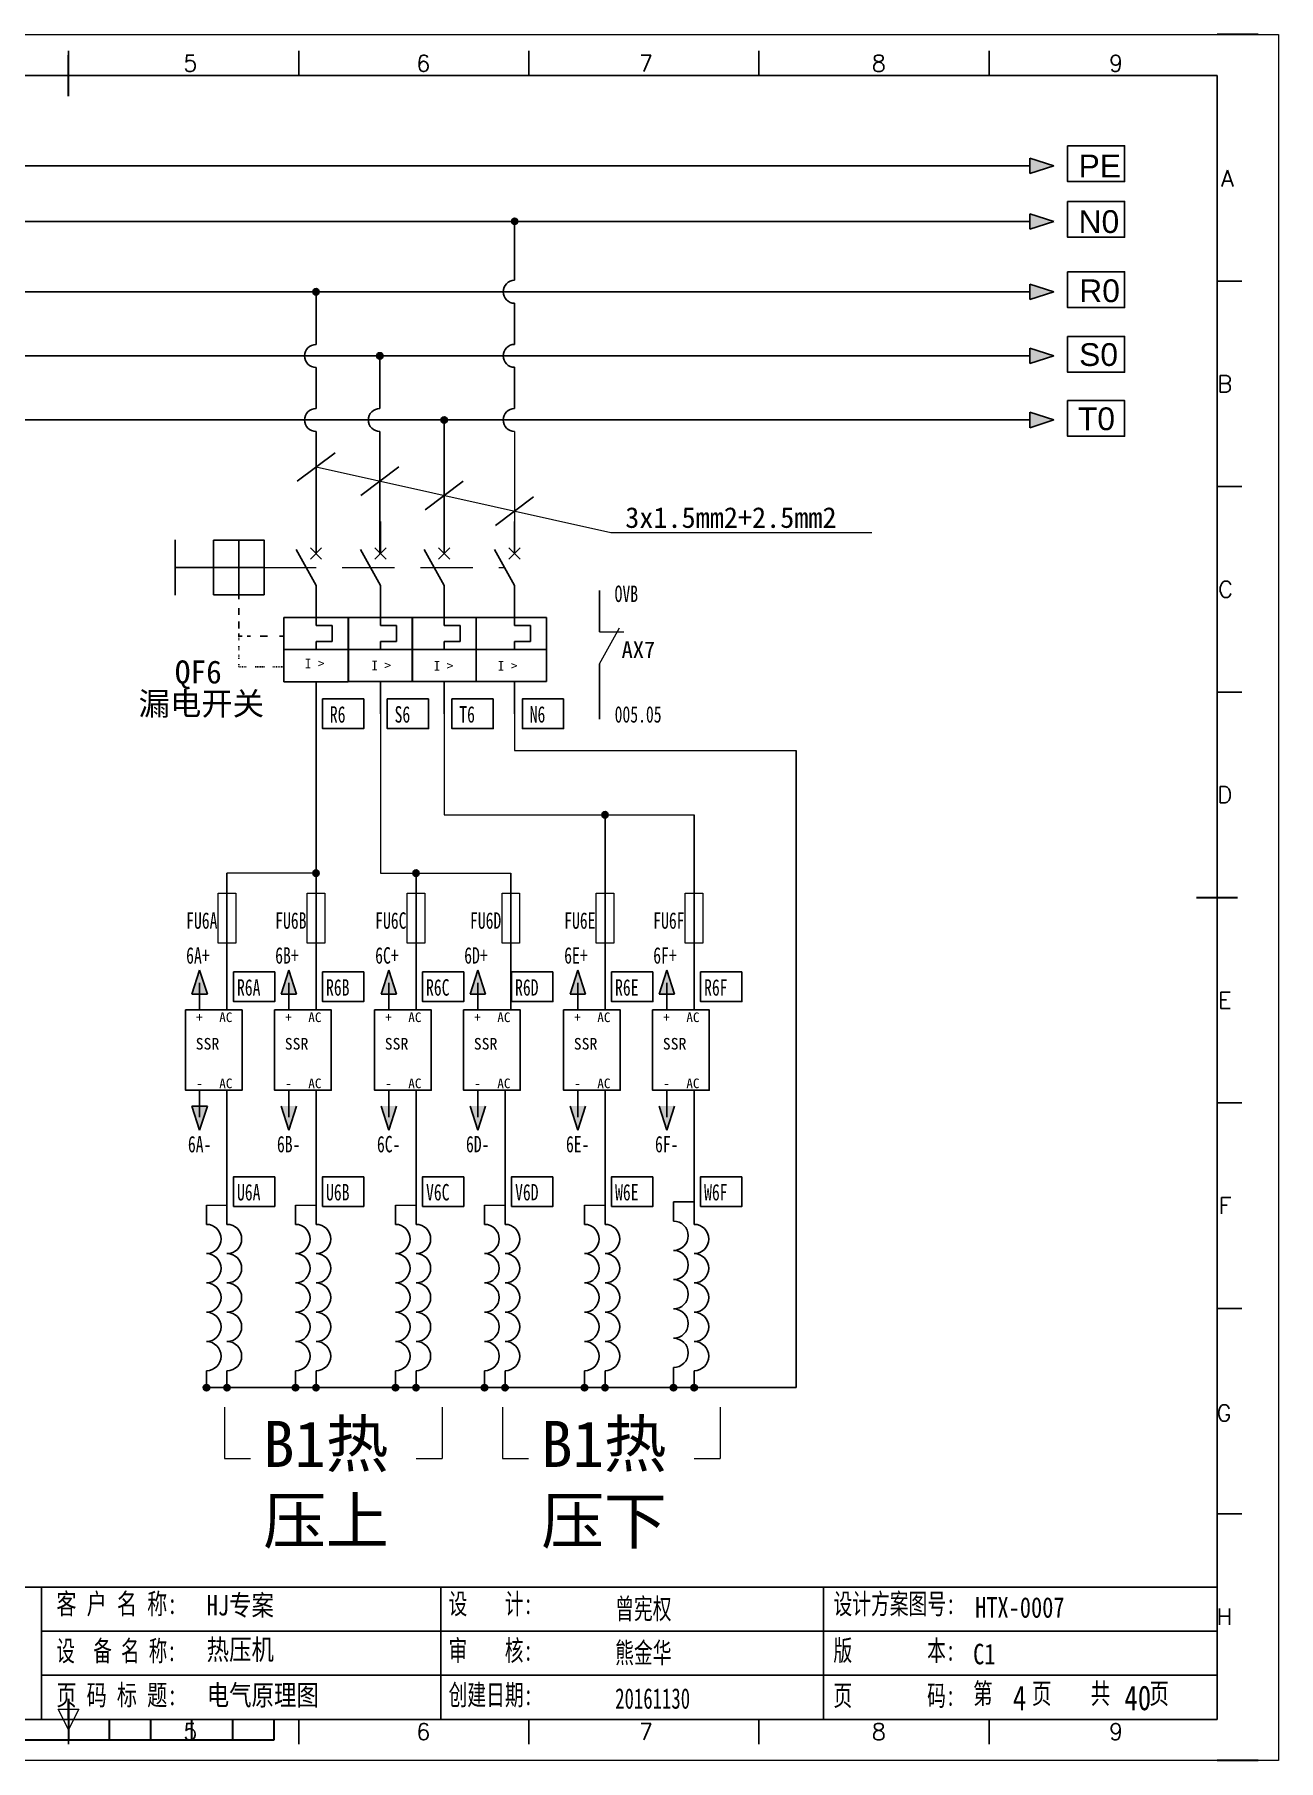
# Model space of a CAD drawing. Extents: x 35123 to 43919, y -4314 to -326.
# Drawn here: x 36754.4 to 36905.7, y -2913.9 to -2703.9 of the extents above; entities that cross this region are included whole.
import ezdxf
from ezdxf.enums import TextEntityAlignment as Align

# ---------------------------------------------------------------- set-up
doc = ezdxf.new("R2010")
doc.units = 0
doc.header["$MEASUREMENT"] = 0
for name, pattern in [('ACANSTGL', [0.11811, 0.07874, -0.03937]), ('ACISOWELD', [3, 2, -1]), ('DASHED2', [9.525, 6.35, -3.175])]:
    doc.linetypes.add(name, pattern=pattern)
for name, color, linetype in [('AE_BOR', 1, 'Continuous'), ('MISC', 2, 'Continuous'), ('SYMS', 7, 'Continuous'), ('细实线层', 7, 'Continuous')]:
    doc.layers.add(name, color=color, linetype=linetype)
doc.styles.add('Standard0.67', font='', dxfattribs={"width": 0.67})
doc.styles.add('Standard_0.8', font='SimSun.ttf', dxfattribs={"width": 0.8})
doc.styles.add('WD', font='romans.shx', dxfattribs={"bigfont": 'gbcbig.shx'})
doc.styles.add('WD_IEC', font='ISOCP2.shx', dxfattribs={"width": 0.9, "height": 4, "bigfont": 'gbcbig.shx'})
doc.styles.add('宋', font='SimSun.ttf', dxfattribs={"width": 0.7})
doc.styles.add('样式 0', font='')
doc.styles.add('样式 8', font='arial.ttf')
doc.styles.get('Standard0.67').set_extended_font_data('FangSong_GB2312')
doc.styles.get('样式 0').set_extended_font_data('KaiTi_GB2312')

# ---------------------------------------------------------------- blocks, each defined once
blk = doc.blocks.new('gb_a2_a')
for p, q in [((584, 410), (25, 410)), ((584, 10), (584, 410)), ((25, 10), (584, 10))]:
    blk.add_line(p, q)
at = {"layer": 'AE_BOR', "color": 1, "lineweight": 15}
for p, q in [((4.93, 420), (598.93, 420)), ((598.93, 420), (598.93, 0)), ((304.5, 7.5), (302, 12.5)), ((302, 12.5), (307, 12.5)), ((307, 12.5), (304.5, 7.5)), ((598.93, 0), (4.93, 0))]:
    blk.add_line(p, q, dxfattribs=at)
at = {"layer": 'AE_BOR', "lineweight": 30}
for p, q in [((594, 420), (584, 420)), ((594, 0), (584, 0))]:
    blk.add_line(p, q, dxfattribs=at)
at = {"layer": 'AE_BOR'}
for p, q in [((304.5, 410), (304.5, 416)), ((360.5, 410), (360.5, 416)), ((416.5, 410), (416.5, 416)), ((472.5, 410), (472.5, 416)), ((528.5, 410), (528.5, 416)), ((584, 360), (590, 360)), ((584, 310), (590, 310)), ((584, 260), (590, 260)), ((584, 160), (590, 160)), ((584, 110), (590, 110)), ((584, 60), (590, 60)), ((304.5, 10), (304.5, 4)), ((360.5, 10), (360.5, 4)), ((416.5, 10), (416.5, 4)), ((472.5, 10), (472.5, 4)), ((528.5, 10), (528.5, 4))]:
    blk.add_line(p, q, dxfattribs=at)
at = {"layer": 'AE_BOR', "color": 2, "lineweight": 30}
for p, q in [((304.5, 405), (304.5, 415)), ((579, 210), (589, 210)), ((304.5, 10), (304.5, 15)), ((304.5, 15), (304.5, 5)), ((304.5, 10), (304.5, 5)), ((314.5, 5), (314.5, 10)), ((324.5, 5), (324.5, 10)), ((334.5, 5), (334.5, 10)), ((344.5, 5), (344.5, 10)), ((354.5, 5), (354.5, 10)), ((254.5, 5), (354.5, 5))]:
    blk.add_line(p, q, dxfattribs=at)
at = {"layer": 'AE_BOR', "style": 'WD'}
for s, p in [('5', (334.12, 411)), ('6', (390.81, 411)), ('7', (445.01, 411)), ('8', (501.67, 411)), ('9', (559.4, 411)), ('5', (334.12, 5)), ('6', (390.81, 5)), ('7', (445.01, 5)), ('8', (501.67, 5)), ('9', (559.4, 5))]:
    blk.add_text(s, height=4, dxfattribs=at).set_placement(p, align=Align.CENTER)
for s, p in [('A', (588.05, 385)), ('B', (587.67, 335)), ('C', (587.86, 285)), ('D', (587.67, 235)), ('E', (587.48, 185)), ('F', (587.48, 135)), ('F', (587.48, 135)), ('G', (587.48, 84.56)), ('H', (587.67, 35))]:
    blk.add_text(s, height=4, dxfattribs=at).set_placement(p, align=Align.MIDDLE_RIGHT)
blk = doc.blocks.new('VCB11THI')
for p, q in [((0, 7.5), (0, 2.5)), ((0, -2.5), (-3.12, 3.12)), ((-0.88, 3.38), (0.88, 1.62)), ((-0.88, 1.62), (0.88, 3.38)), ((0, -2.5), (0, -8.75)), ((0, -8.75), (2.5, -8.75)), ((2.5, -8.75), (2.5, -11.25)), ((-5, -12.5), (5, -12.5)), ((0, -11.25), (0, -12.5)), ((2.5, -11.25), (0, -11.25)), ((0, -17.5), (0, -22.5))]:
    blk.add_line(p, q)
blk.add_lwpolyline([(-5, -7.5), (-5, -17.5), (5, -17.5), (5, -7.5)], close=True)
at = {"style": 'WD_IEC'}
for tag, p in [('INST', (-8, 5.25)), ('LOC', (-8, 1.75)), ('TAG1', (-8, -1.75)), ('RATING1', (-8, -6.35)), ('DESC1', (-8, -14.35)), ('DESC2', (-8, -17.85)), ('DESC3', (-8, -21.35))]:
    blk.add_attdef(tag, text='', height=2.5, dxfattribs=at).set_placement(p, align=Align.RIGHT)
blk.add_attdef('TERM01', text='', height=2, rotation=90, dxfattribs=at).set_placement((-1, 7.5), align=Align.RIGHT)
at = {"style": 'WD_IEC', "flags": 1}
for tag, p, height in [('X2TERM01', (0, 7.5), 0.32), ('MFG', (2.75, 6.5), 1.5), ('CAT', (2.75, 4), 1.5), ('X4LINK', (-2, 0), 0.32), ('X1LINK', (-0.5, 0), 0.32), ('CONTACT', (-5, -7.5), 1), ('COMMON', (-3.75, -8.75), 1), ('ASSYCODE', (1, -19), 1), ('FAMILY', (1, -20.5), 1), ('CATDESC', (1, -22), 1), ('X8TERM02', (0, -22.5), 0.32)]:
    blk.add_attdef(tag, p, '', height=height, dxfattribs=at)
at = {"lineweight": 15, "style": 'WD_IEC'}
blk.add_attdef('XREF', text='', height=2.5, dxfattribs=at).set_placement((-8, -10.35), align=Align.RIGHT)
at = {"style": 'WD_IEC'}
blk.add_attdef('TERM02', (-1, -22.5), '', height=2, rotation=90, dxfattribs=at)
at = {"linetype": 'Continuous', "style": 'WD_IEC'}
blk.add_attdef('T', text='', height=2.5, dxfattribs=at).set_placement((0, -15), align=Align.MIDDLE_CENTER)
blk = doc.blocks.new('VCB21THI')
for p, q in [((0, 7.5), (0, 2.5)), ((0, -2.5), (-3.12, 3.12)), ((-0.88, 3.38), (0.88, 1.62)), ((-0.88, 1.62), (0.88, 3.38)), ((0, -2.5), (0, -8.75)), ((0, -8.75), (2.5, -8.75)), ((2.5, -8.75), (2.5, -11.25)), ((-5, -12.5), (5, -12.5)), ((0, -11.25), (0, -12.5)), ((2.5, -11.25), (0, -11.25)), ((0, -17.5), (0, -22.5))]:
    blk.add_line(p, q)
blk.add_lwpolyline([(-5, -7.5), (-5, -17.5), (5, -17.5), (5, -7.5)], close=True)
at = {"style": 'WD_IEC'}
for tag, p in [('INST', (-8, 5.25)), ('LOC', (-8, 1.75)), ('TAG2', (-8, -1.75)), ('RATING1', (-8, -6.35)), ('DESC1', (-8, -14.35)), ('DESC2', (-8, -17.85)), ('DESC3', (-8, -21.35))]:
    blk.add_attdef(tag, text='', height=2.5, dxfattribs=at).set_placement(p, align=Align.RIGHT)
blk.add_attdef('TERM01', text='', height=2, rotation=90, dxfattribs=at).set_placement((-1, 7.5), align=Align.RIGHT)
at = {"style": 'WD_IEC', "flags": 1}
for tag, p, height in [('X2TERM01', (0, 7.5), 0.32), ('X4LINK', (-2, 0), 0.32), ('X1LINK', (-0.5, 0), 0.32), ('CONTACT', (-5, -7.5), 1), ('COMMON', (-3.75, -8.75), 1), ('FAMILY', (1, -20.5), 1), ('X8TERM02', (0, -22.5), 0.32)]:
    blk.add_attdef(tag, p, '', height=height, dxfattribs=at)
at = {"lineweight": 15, "style": 'WD_IEC'}
blk.add_attdef('XREF', text='', height=2.5, dxfattribs=at).set_placement((-8, -10.35), align=Align.RIGHT)
at = {"style": 'WD_IEC'}
blk.add_attdef('TERM02', (-1, -22.5), '', height=2, rotation=90, dxfattribs=at)
at = {"linetype": 'Continuous', "style": 'WD_IEC'}
blk.add_attdef('T', text='', height=2.5, dxfattribs=at).set_placement((0, -15), align=Align.MIDDLE_CENTER)
blk = doc.blocks.new('WDDOT')
blk.add_hatch(color=256).paths.add_polyline_path([(0.5, 0, 1), (-0.5, 0, 1)])
blk.add_circle((0, 0), 0.5)

msp = doc.modelspace()

# ---------------------------------------------------------------- hatches: boundary and pattern name
for points in [[(36878.408, -2726.613), (36875.489, -2725.677), (36875.489, -2727.548)], [(36878.408, -2735.178), (36875.489, -2734.243), (36875.489, -2736.114)], [(36878.408, -2742.975), (36875.489, -2742.039), (36875.489, -2743.91)], [(36878.408, -2750.771), (36875.489, -2749.836), (36875.489, -2751.706)], [(36774.463, -2817.694), (36775.398, -2820.612), (36773.528, -2820.612)], [(36785.298, -2817.694), (36786.233, -2820.612), (36784.362, -2820.612)], [(36797.463, -2817.694), (36798.398, -2820.612), (36796.528, -2820.612)], [(36808.298, -2817.694), (36809.233, -2820.612), (36807.362, -2820.612)], [(36820.463, -2817.694), (36821.398, -2820.612), (36819.528, -2820.612)], [(36831.298, -2817.694), (36832.233, -2820.612), (36830.362, -2820.612)], [(36774.463, -2837.163), (36775.398, -2834.245), (36773.528, -2834.245)], [(36785.298, -2837.163), (36786.233, -2834.245), (36784.362, -2834.245)], [(36797.463, -2837.163), (36798.398, -2834.245), (36796.528, -2834.245)], [(36808.298, -2837.163), (36809.233, -2834.245), (36807.362, -2834.245)], [(36820.463, -2837.163), (36821.398, -2834.245), (36819.528, -2834.245)], [(36831.298, -2837.163), (36832.233, -2834.245), (36830.362, -2834.245)]]:
    msp.add_hatch(color=0).paths.add_polyline_path(points)
h = msp.add_hatch(color=0)
edge = h.paths.add_edge_path()
edge.add_arc((36812.784, -2726.606), 0.389, 0, 360)
h = msp.add_hatch(color=0)
edge = h.paths.add_edge_path()
edge.add_arc((36788.621, -2735.178), 0.389, 0, 360)
h = msp.add_hatch(color=0)
edge = h.paths.add_edge_path()
edge.add_arc((36796.383, -2742.975), 0.389, 0, 360)
h = msp.add_hatch(color=0)
edge = h.paths.add_edge_path()
edge.add_arc((36804.217, -2750.771), 0.389, 0, 360)
h = msp.add_hatch(color=0)
edge = h.paths.add_edge_path()
edge.add_arc((36823.786, -2798.813), 0.389, 0, 360)
h = msp.add_hatch(color=0)
edge = h.paths.add_edge_path()
edge.add_arc((36788.621, -2805.908), 0.389, 0, 360)
h = msp.add_hatch(color=0)
edge = h.paths.add_edge_path()
edge.add_arc((36800.788, -2805.909), 0.389, 0, 360)
h = msp.add_hatch(color=0)
edge = h.paths.add_edge_path()
edge.add_arc((36775.287, -2868.508), 0.389, 0, 360)
h = msp.add_hatch(color=0)
edge = h.paths.add_edge_path()
edge.add_arc((36777.787, -2868.508), 0.389, 0, 360)
h = msp.add_hatch(color=0)
edge = h.paths.add_edge_path()
edge.add_arc((36786.121, -2868.508), 0.389, 0, 360)
h = msp.add_hatch(color=0)
edge = h.paths.add_edge_path()
edge.add_arc((36788.621, -2868.508), 0.389, 0, 360)
h = msp.add_hatch(color=0)
edge = h.paths.add_edge_path()
edge.add_arc((36798.287, -2868.508), 0.389, 0, 360)
h = msp.add_hatch(color=0)
edge = h.paths.add_edge_path()
edge.add_arc((36800.787, -2868.508), 0.389, 0, 360)
h = msp.add_hatch(color=0)
edge = h.paths.add_edge_path()
edge.add_arc((36809.121, -2868.508), 0.389, 0, 360)
h = msp.add_hatch(color=0)
edge = h.paths.add_edge_path()
edge.add_arc((36811.621, -2868.508), 0.389, 0, 360)
h = msp.add_hatch(color=0)
edge = h.paths.add_edge_path()
edge.add_arc((36821.287, -2868.508), 0.389, 0, 360)
h = msp.add_hatch(color=0)
edge = h.paths.add_edge_path()
edge.add_arc((36823.787, -2868.508), 0.389, 0, 360)
h = msp.add_hatch(color=0)
edge = h.paths.add_edge_path()
edge.add_arc((36832.121, -2868.508), 0.389, 0, 360)
h = msp.add_hatch(color=0)
edge = h.paths.add_edge_path()
edge.add_arc((36834.621, -2868.508), 0.389, 0, 360)
at = {"layer": 'MISC'}
msp.add_hatch(color=0, dxfattribs=at).paths.add_polyline_path([(36878.408, -2719.848), (36875.489, -2718.913), (36875.489, -2720.783)])

# ---------------------------------------------------------------- linework, layer by layer
at = {"color": 0}
for p, q in [((36878.408, -2726.613), (36875.489, -2725.677)), ((36875.489, -2725.677), (36875.489, -2727.548)), ((36637.172, -2726.613), (36875.489, -2726.613)), ((36812.784, -2733.778), (36812.784, -2726.606)), ((36878.408, -2726.613), (36875.489, -2727.548)), ((36637.172, -2735.178), (36875.489, -2735.178)), ((36788.621, -2741.58), (36788.621, -2735.178)), ((36878.408, -2735.178), (36875.489, -2734.243)), ((36875.489, -2734.243), (36875.489, -2736.114)), ((36878.408, -2735.178), (36875.489, -2736.114)), ((36812.784, -2741.574), (36812.784, -2736.566)), ((36878.408, -2742.975), (36875.489, -2742.039)), ((36875.489, -2742.039), (36875.489, -2743.91)), ((36637.065, -2742.975), (36875.489, -2742.975)), ((36788.621, -2749.377), (36788.621, -2744.369)), ((36796.383, -2749.377), (36796.383, -2742.975)), ((36812.784, -2749.37), (36812.784, -2744.362)), ((36878.408, -2742.975), (36875.489, -2743.91)), ((36637.159, -2750.771), (36875.489, -2750.771)), ((36804.217, -2750.771), (36804.218, -2767.014)), ((36878.408, -2750.771), (36875.489, -2749.836)), ((36875.489, -2749.836), (36875.489, -2751.706)), ((36878.408, -2750.771), (36875.489, -2751.706)), ((36788.621, -2752.165), (36788.621, -2767.014)), ((36796.383, -2752.165), (36796.383, -2767.014)), ((36812.784, -2763.116), (36812.784, -2767.014)), ((36771.5, -2765.352), (36771.5, -2772.075)), ((36779.224, -2765.391), (36779.224, -2772.036)), ((36812.784, -2770.912), (36810.347, -2766.527)), ((36812.094, -2766.325), (36813.473, -2767.703)), ((36812.094, -2767.703), (36813.473, -2766.325)), ((36782.294, -2768.714), (36771.5, -2768.714)), ((36812.784, -2770.912), (36812.784, -2775.785)), ((36823.119, -2771.535), (36823.119, -2776.56)), ((36779.224, -2772.036), (36779.224, -2772.562)), ((36779.224, -2773.653), (36779.224, -2774.472)), ((36779.224, -2775.291), (36779.224, -2776.155)), ((36808.885, -2774.81), (36808.116, -2774.81)), ((36816.682, -2774.81), (36808.885, -2774.81)), ((36812.784, -2775.785), (36814.733, -2775.785)), ((36814.733, -2775.785), (36814.733, -2777.734)), ((36816.682, -2782.606), (36816.682, -2774.81)), ((36779.224, -2776.746), (36779.224, -2777.066)), ((36779.224, -2777.066), (36779.619, -2777.066)), ((36780.257, -2777.066), (36780.666, -2777.066)), ((36781.805, -2777.066), (36782.715, -2777.066)), ((36784.172, -2777.066), (36784.727, -2777.066)), ((36812.784, -2777.734), (36812.784, -2778.708)), ((36814.733, -2777.734), (36812.784, -2777.734)), ((36808.116, -2778.708), (36816.682, -2778.708)), ((36823.119, -2780.458), (36823.12, -2787.189)), ((36788.621, -2782.613), (36788.621, -2822.541)), ((36808.885, -2782.606), (36808.116, -2782.606)), ((36808.885, -2782.606), (36816.682, -2782.606)), ((36812.784, -2782.606), (36812.784, -2786.505)), ((36847.034, -2790.98), (36847.034, -2868.508)), ((36823.786, -2798.813), (36823.787, -2822.541)), ((36834.621, -2798.814), (36834.621, -2822.541)), ((36777.787, -2805.908), (36777.787, -2822.541)), ((36800.788, -2805.909), (36800.787, -2822.541)), ((36812.324, -2805.909), (36812.324, -2822.541)), ((36774.463, -2817.694), (36773.528, -2820.612)), ((36774.463, -2817.694), (36775.398, -2820.612)), ((36785.298, -2817.694), (36784.362, -2820.612)), ((36785.298, -2817.694), (36786.233, -2820.612)), ((36797.463, -2817.694), (36796.528, -2820.612)), ((36797.463, -2817.694), (36798.398, -2820.612)), ((36808.298, -2817.694), (36807.362, -2820.612)), ((36808.298, -2817.694), (36809.233, -2820.612)), ((36820.463, -2817.694), (36819.528, -2820.612)), ((36820.463, -2817.694), (36821.398, -2820.612)), ((36831.298, -2817.694), (36830.362, -2820.612)), ((36831.298, -2817.694), (36832.233, -2820.612)), ((36774.463, -2819.248), (36774.463, -2822.541)), ((36785.298, -2819.248), (36785.298, -2822.541)), ((36797.463, -2819.248), (36797.463, -2822.541)), ((36808.298, -2819.248), (36808.298, -2822.541)), ((36820.463, -2819.248), (36820.463, -2822.541)), ((36831.298, -2819.248), (36831.298, -2822.541)), ((36775.398, -2820.612), (36773.528, -2820.612)), ((36786.233, -2820.612), (36784.362, -2820.612)), ((36798.398, -2820.612), (36796.528, -2820.612)), ((36809.233, -2820.612), (36807.362, -2820.612)), ((36821.398, -2820.612), (36819.528, -2820.612)), ((36832.233, -2820.612), (36830.362, -2820.612)), ((36774.463, -2835.608), (36774.463, -2832.316)), ((36777.787, -2832.316), (36777.787, -2848.64)), ((36785.298, -2835.608), (36785.298, -2832.316)), ((36788.621, -2832.316), (36788.621, -2848.64)), ((36797.463, -2835.608), (36797.463, -2832.316)), ((36800.787, -2832.316), (36800.787, -2848.64)), ((36808.298, -2835.608), (36808.298, -2832.316)), ((36811.621, -2832.316), (36811.621, -2848.64)), ((36820.463, -2835.608), (36820.463, -2832.316)), ((36823.787, -2832.316), (36823.787, -2848.64)), ((36831.298, -2835.608), (36831.298, -2832.316)), ((36834.621, -2832.316), (36834.621, -2848.64)), ((36774.463, -2837.163), (36773.528, -2834.245)), ((36775.398, -2834.245), (36773.528, -2834.245)), ((36774.463, -2837.163), (36775.398, -2834.245)), ((36785.298, -2837.163), (36784.362, -2834.245)), ((36785.298, -2837.163), (36786.233, -2834.245)), ((36797.463, -2837.163), (36796.528, -2834.245)), ((36797.463, -2837.163), (36798.398, -2834.245)), ((36808.298, -2837.163), (36807.362, -2834.245)), ((36808.298, -2837.163), (36809.233, -2834.245)), ((36820.463, -2837.163), (36819.528, -2834.245)), ((36820.463, -2837.163), (36821.398, -2834.245)), ((36831.298, -2837.163), (36830.362, -2834.245)), ((36831.298, -2837.163), (36832.233, -2834.245)), ((36775.287, -2846.285), (36775.287, -2848.64)), ((36786.121, -2846.285), (36786.121, -2848.64)), ((36798.287, -2846.285), (36798.287, -2848.64)), ((36809.121, -2846.285), (36809.121, -2848.64)), ((36821.287, -2846.285), (36821.287, -2848.64)), ((36832.121, -2845.884), (36832.121, -2848.238)), ((36832.121, -2848.238), (36832.121, -2847.435)), ((36775.287, -2848.64), (36775.287, -2847.837)), ((36777.787, -2848.64), (36777.787, -2847.837)), ((36777.787, -2848.64), (36777.787, -2847.837)), ((36786.121, -2848.64), (36786.121, -2847.837)), ((36788.621, -2848.64), (36788.621, -2847.837)), ((36788.621, -2848.64), (36788.621, -2847.837)), ((36798.287, -2848.64), (36798.287, -2847.837)), ((36800.787, -2848.64), (36800.787, -2847.837)), ((36800.787, -2848.64), (36800.787, -2847.837)), ((36809.121, -2848.64), (36809.121, -2847.837)), ((36811.621, -2848.64), (36811.621, -2847.837)), ((36811.621, -2848.64), (36811.621, -2847.837)), ((36821.287, -2848.64), (36821.287, -2847.837)), ((36823.787, -2848.64), (36823.787, -2847.837)), ((36823.787, -2848.64), (36823.787, -2847.837)), ((36834.621, -2848.64), (36834.621, -2847.837)), ((36834.621, -2848.64), (36834.621, -2847.837)), ((36775.287, -2866.456), (36775.287, -2868.508)), ((36775.287, -2866.456), (36775.287, -2868.508)), ((36777.787, -2866.456), (36777.787, -2868.508)), ((36777.787, -2866.456), (36777.787, -2868.508)), ((36786.121, -2866.456), (36786.121, -2868.508)), ((36786.121, -2866.456), (36786.121, -2868.508)), ((36788.621, -2866.456), (36788.621, -2868.508)), ((36788.621, -2866.456), (36788.621, -2868.508)), ((36798.287, -2866.456), (36798.287, -2868.508)), ((36798.287, -2866.456), (36798.287, -2868.508)), ((36800.787, -2866.456), (36800.787, -2868.508)), ((36800.787, -2866.456), (36800.787, -2868.508)), ((36809.121, -2866.456), (36809.121, -2868.508)), ((36809.121, -2866.456), (36809.121, -2868.508)), ((36811.621, -2866.456), (36811.621, -2868.508)), ((36811.621, -2866.456), (36811.621, -2868.508)), ((36821.287, -2866.456), (36821.287, -2868.508)), ((36821.287, -2866.456), (36821.287, -2868.508)), ((36823.787, -2866.456), (36823.787, -2868.508)), ((36823.787, -2866.456), (36823.787, -2868.508)), ((36832.121, -2866.054), (36832.121, -2868.107)), ((36832.121, -2866.054), (36832.121, -2868.508)), ((36834.621, -2866.456), (36834.621, -2868.508)), ((36834.621, -2866.456), (36834.621, -2868.508)), ((36775.287, -2868.508), (36847.034, -2868.508))]:
    msp.add_line(p, q, dxfattribs=at)
at = {"color": 0, "lineweight": 0}
for p, q in [((36812.784, -2752.159), (36812.784, -2767.014)), ((36823.119, -2780.458), (36825.555, -2776.073)), ((36823.119, -2776.56), (36826.088, -2776.56)), ((36796.456, -2782.606), (36796.456, -2805.908)), ((36804.218, -2782.606), (36804.218, -2798.811)), ((36812.784, -2782.606), (36812.784, -2790.98)), ((36812.784, -2790.98), (36847.034, -2790.98)), ((36804.218, -2798.811), (36834.621, -2798.814)), ((36788.621, -2805.908), (36777.787, -2805.908)), ((36796.456, -2805.908), (36812.324, -2805.912)), ((36777.472, -2870.87), (36777.472, -2877.111)), ((36803.973, -2870.87), (36803.973, -2877.111)), ((36811.306, -2870.87), (36811.306, -2877.111)), ((36837.808, -2870.87), (36837.808, -2877.111)), ((36777.472, -2877.111), (36780.649, -2877.111)), ((36800.796, -2877.111), (36803.973, -2877.111)), ((36811.306, -2877.111), (36814.484, -2877.111)), ((36834.63, -2877.111), (36837.808, -2877.111))]:
    msp.add_line(p, q, dxfattribs=at)
at = {"color": 0, "linetype": 'DASHED2', "lineweight": 0}
msp.add_line((36782.294, -2768.714), (36811.562, -2768.714), dxfattribs=at)
at = {"color": 0, "linetype": 'ACANSTGL'}
for p, q in [((36779.224, -2777.066), (36779.224, -2777.611)), ((36779.224, -2778.293), (36779.224, -2778.884)), ((36779.224, -2779.339), (36779.224, -2779.885)), ((36779.224, -2779.339), (36779.224, -2779.885)), ((36779.224, -2780.476), (36779.224, -2780.812)), ((36779.224, -2780.476), (36779.224, -2780.812)), ((36779.224, -2780.812), (36780.217, -2780.812)), ((36779.224, -2780.812), (36780.217, -2780.812)), ((36781.234, -2780.812), (36782.344, -2780.812)), ((36783.361, -2780.812), (36784.705, -2780.812))]:
    msp.add_line(p, q, dxfattribs=at)
at = {"ltscale": 2}
for p, q in [((36739.528, -2892.785), (36898.261, -2892.785)), ((36755.226, -2892.785), (36755.226, -2908.87)), ((36803.792, -2908.87), (36803.792, -2892.785)), ((36850.372, -2908.87), (36850.372, -2892.785)), ((36868.263, -2908.87), (36898.261, -2908.87))]:
    msp.add_line(p, q, dxfattribs=at)
for p, q in [((36755.226, -2898.146), (36799.478, -2898.146)), ((36799.478, -2898.146), (36868.263, -2898.146)), ((36868.263, -2898.146), (36898.261, -2898.146)), ((36755.226, -2903.508), (36799.478, -2903.508)), ((36799.478, -2903.508), (36868.263, -2903.508)), ((36868.263, -2903.508), (36898.261, -2903.508)), ((36739.528, -2908.87), (36799.478, -2908.87)), ((36799.478, -2908.87), (36868.263, -2908.87))]:
    msp.add_line(p, q)
at = {"color": 0, "lineweight": -3}
for points in [[(36880.058, -2717.41), (36886.999, -2717.41), (36886.999, -2721.762), (36880.058, -2721.762)], [(36880.058, -2724.174), (36886.999, -2724.174), (36886.999, -2728.527), (36880.058, -2728.527)], [(36880.058, -2732.74), (36886.999, -2732.74), (36886.999, -2737.093), (36880.058, -2737.093)], [(36880.058, -2740.599), (36886.999, -2740.599), (36886.999, -2744.952), (36880.058, -2744.952)], [(36880.058, -2748.404), (36886.999, -2748.404), (36886.999, -2752.756), (36880.058, -2752.756)]]:
    msp.add_lwpolyline(points, close=True, dxfattribs=at)
at = {"color": 0}
for points in [[(36776.154, -2765.391), (36782.294, -2765.391), (36782.294, -2772.036), (36776.154, -2772.036)], [(36772.74, -2822.541), (36779.634, -2822.541), (36779.634, -2832.316), (36772.74, -2832.316)], [(36783.574, -2822.541), (36790.468, -2822.541), (36790.468, -2832.316), (36783.574, -2832.316)], [(36795.74, -2822.541), (36802.634, -2822.541), (36802.634, -2832.316), (36795.74, -2832.316)], [(36806.574, -2822.541), (36813.468, -2822.541), (36813.468, -2832.316), (36806.574, -2832.316)], [(36818.74, -2822.541), (36825.634, -2822.541), (36825.634, -2832.316), (36818.74, -2832.316)], [(36829.574, -2822.541), (36836.468, -2822.541), (36836.468, -2832.316), (36829.574, -2832.316)]]:
    msp.add_lwpolyline(points, close=True, dxfattribs=at)
at = {"color": 0, "ltscale": 2}
for points in [[(36794.437, -2784.711), (36789.414, -2784.711), (36789.414, -2788.316), (36794.437, -2788.316)], [(36802.311, -2784.71), (36797.289, -2784.71), (36797.289, -2788.315), (36802.311, -2788.315)], [(36810.185, -2784.709), (36805.163, -2784.709), (36805.163, -2788.313), (36810.185, -2788.313)], [(36818.751, -2784.709), (36813.729, -2784.709), (36813.729, -2788.313), (36818.751, -2788.313)], [(36783.602, -2817.932), (36778.58, -2817.932), (36778.58, -2821.536), (36783.602, -2821.536)], [(36794.437, -2817.932), (36789.414, -2817.932), (36789.414, -2821.536), (36794.437, -2821.536)], [(36806.602, -2817.932), (36801.58, -2817.932), (36801.58, -2821.536), (36806.602, -2821.536)], [(36817.437, -2817.932), (36812.414, -2817.932), (36812.414, -2821.536), (36817.437, -2821.536)], [(36829.602, -2817.932), (36824.58, -2817.932), (36824.58, -2821.536), (36829.602, -2821.536)], [(36840.437, -2817.932), (36835.414, -2817.932), (36835.414, -2821.536), (36840.437, -2821.536)], [(36783.602, -2842.847), (36778.58, -2842.847), (36778.58, -2846.452), (36783.602, -2846.452)], [(36794.437, -2842.847), (36789.414, -2842.847), (36789.414, -2846.452), (36794.437, -2846.452)], [(36806.602, -2842.847), (36801.58, -2842.847), (36801.58, -2846.452), (36806.602, -2846.452)], [(36817.437, -2842.847), (36812.414, -2842.847), (36812.414, -2846.452), (36817.437, -2846.452)], [(36829.602, -2842.847), (36824.58, -2842.847), (36824.58, -2846.452), (36829.602, -2846.452)], [(36840.437, -2842.847), (36835.414, -2842.847), (36835.414, -2846.452), (36840.437, -2846.452)]]:
    msp.add_lwpolyline(points, close=True, dxfattribs=at)
at = {"color": 0}
for centre in [(36812.784, -2726.606), (36788.621, -2735.178), (36796.383, -2742.975), (36804.217, -2750.771), (36823.786, -2798.813), (36788.621, -2805.908), (36800.788, -2805.909), (36775.287, -2868.508), (36777.787, -2868.508), (36786.121, -2868.508), (36788.621, -2868.508), (36798.287, -2868.508), (36800.787, -2868.508), (36809.121, -2868.508), (36811.621, -2868.508), (36821.287, -2868.508), (36823.787, -2868.508), (36832.121, -2868.508), (36834.621, -2868.508)]:
    msp.add_circle(centre, 0.389, dxfattribs=at)
at = {"color": 0, "ltscale": 2}
for centre in [(36812.784, -2735.172), (36788.621, -2742.975), (36812.784, -2742.968), (36788.621, -2750.771), (36796.383, -2750.771), (36812.784, -2750.764)]:
    msp.add_arc(centre, 1.394, 90, 270, dxfattribs=at)
at = {"color": 0}
for centre in [(36775.287, -2850.421), (36777.787, -2850.421), (36786.121, -2850.421), (36788.621, -2850.421), (36798.287, -2850.421), (36800.787, -2850.421), (36809.121, -2850.421), (36811.621, -2850.421), (36821.287, -2850.421), (36823.787, -2850.421), (36832.121, -2850.02), (36834.621, -2850.421), (36775.287, -2853.984), (36777.787, -2853.984), (36786.121, -2853.984), (36788.621, -2853.984), (36798.287, -2853.984), (36800.787, -2853.984), (36809.121, -2853.984), (36811.621, -2853.984), (36821.287, -2853.984), (36823.787, -2853.984), (36832.121, -2853.583), (36834.621, -2853.984), (36775.287, -2857.548), (36777.787, -2857.548), (36786.121, -2857.548), (36788.621, -2857.548), (36798.287, -2857.548), (36800.787, -2857.548), (36809.121, -2857.548), (36811.621, -2857.548), (36821.287, -2857.548), (36823.787, -2857.548), (36832.121, -2857.146), (36834.621, -2857.548), (36775.287, -2861.111), (36777.787, -2861.111), (36786.121, -2861.111), (36788.621, -2861.111), (36798.287, -2861.111), (36800.787, -2861.111), (36809.121, -2861.111), (36811.621, -2861.111), (36821.287, -2861.111), (36823.787, -2861.111), (36832.121, -2860.71), (36834.621, -2861.111), (36775.287, -2864.674), (36777.787, -2864.674), (36786.121, -2864.674), (36788.621, -2864.674), (36798.287, -2864.674), (36800.787, -2864.674), (36809.121, -2864.674), (36811.621, -2864.674), (36821.287, -2864.674), (36823.787, -2864.674), (36832.121, -2864.273), (36834.621, -2864.674)]:
    msp.add_arc(centre, 1.782, 270, 90, dxfattribs=at)
at = {"layer": 'MISC', "color": 0}
for p, q in [((36878.408, -2719.848), (36875.489, -2718.913)), ((36875.489, -2718.913), (36875.489, -2720.783)), ((36637.172, -2719.848), (36875.489, -2719.848)), ((36878.408, -2719.848), (36875.489, -2720.783)), ((36832.121, -2845.884), (36834.621, -2845.884))]:
    msp.add_line(p, q, dxfattribs=at)
at = {"layer": '细实线层', "color": 0, "linetype": 'ByBlock'}
for p, q in [((36786.31, -2758.223), (36790.932, -2754.757)), ((36794.072, -2759.952), (36798.694, -2756.486)), ((36801.907, -2761.697), (36806.528, -2758.231)), ((36810.473, -2763.605), (36815.094, -2760.139))]:
    msp.add_line(p, q, dxfattribs=at)
at = {"layer": '细实线层', "color": 0, "lineweight": 0}
for p, q in [((36788.621, -2756.49), (36824.491, -2764.479)), ((36824.491, -2764.479), (36856.237, -2764.479)), ((36775.287, -2846.285), (36777.787, -2846.285)), ((36786.121, -2846.285), (36788.621, -2846.285)), ((36798.287, -2846.285), (36800.787, -2846.285)), ((36809.121, -2846.285), (36811.621, -2846.285)), ((36821.287, -2846.285), (36823.787, -2846.285))]:
    msp.add_line(p, q, dxfattribs=at)
for points in [[(36776.721, -2808.358), (36778.852, -2808.358), (36778.852, -2814.423), (36776.721, -2814.423)], [(36787.556, -2808.358), (36789.686, -2808.358), (36789.686, -2814.423), (36787.556, -2814.423)], [(36799.721, -2808.358), (36801.852, -2808.358), (36801.852, -2814.423), (36799.721, -2814.423)], [(36811.258, -2808.358), (36813.389, -2808.358), (36813.389, -2814.423), (36811.258, -2814.423)], [(36822.721, -2808.358), (36824.852, -2808.358), (36824.852, -2814.423), (36822.721, -2814.423)], [(36833.556, -2808.358), (36835.686, -2808.358), (36835.686, -2814.423), (36833.556, -2814.423)]]:
    msp.add_lwpolyline(points, close=True, dxfattribs=at)

# ---------------------------------------------------------------- block references
at = {"xscale": 0.5, "yscale": 0.5, "zscale": 0.5}
msp.add_blockref('gb_a2_a', (36606.261, -2913.87), dxfattribs=at)
at = {"layer": 'SYMS', "color": 0, "lineweight": -3, "xscale": 0.4949999999989814, "yscale": 0.4949999999998909, "zscale": 0.495}
for p in [(36812.784, -2726.606), (36788.621, -2735.178), (36796.383, -2742.975), (36804.217, -2750.771), (36823.786, -2798.813), (36788.621, -2805.908), (36800.788, -2805.909), (36775.287, -2868.508), (36777.787, -2868.508), (36786.121, -2868.508), (36788.621, -2868.508), (36798.287, -2868.508), (36800.787, -2868.508), (36809.121, -2868.508), (36811.621, -2868.508), (36821.287, -2868.508), (36823.787, -2868.508), (36832.121, -2868.508), (36834.621, -2868.508)]:
    msp.add_blockref('WDDOT', p, dxfattribs=at)
at = {"layer": 'SYMS', "color": 0, "linetype": 'ACISOWELD', "xscale": 0.7796249999992142, "yscale": 0.7796249999992142, "zscale": 0.779624999999994}
for name, p in [('VCB11THI', (36788.621, -2768.969)), ('VCB21THI', (36796.456, -2768.963)), ('VCB21THI', (36804.218, -2768.963))]:
    msp.add_blockref(name, p, dxfattribs=at)

# ---------------------------------------------------------------- texts
at = {"color": 0}
msp.add_text('3x1.5mm2+2.5mm2', height=2.52, dxfattribs=at).set_placement((36826.241, -2763.897))
at = {"color": 0, "char_height": 2.772, "width": 4.96666, "attachment_point": 1, "style": '样式 8'}
for s, insert in [('N0', (36881.402, -2725.244)), ('R0', (36881.485, -2733.659)), ('S0', (36881.468, -2741.423)), ('T0', (36881.318, -2749.237))]:
    msp.add_mtext(s, dxfattribs=dict(at, insert=insert))
at = {"color": 0, "attachment_point": 1}
for s, insert, char_height, width in [('I >', (36787.262, -2779.818), 1.1694, 4.51104), ('I >', (36795.357, -2780.046), 1.1694, 4.51104), ('I >', (36802.941, -2780.098), 1.1694, 4.51104), ('I >', (36810.737, -2780.098), 1.1694, 4.51104), ('+', (36774.034, -2822.853), 1.176, 1.09571), ('AC', (36776.846, -2822.853), 1.176, 1.09571), ('+', (36784.869, -2822.853), 1.176, 1.09571), ('AC', (36787.68, -2822.853), 1.176, 1.09571), ('+', (36797.034, -2822.853), 1.176, 1.09571), ('AC', (36799.846, -2822.853), 1.176, 1.09571), ('+', (36807.869, -2822.853), 1.176, 1.09571), ('AC', (36810.68, -2822.853), 1.176, 1.09571), ('+', (36820.034, -2822.853), 1.176, 1.09571), ('AC', (36822.846, -2822.853), 1.176, 1.09571), ('+', (36830.869, -2822.853), 1.176, 1.09571), ('AC', (36833.68, -2822.853), 1.176, 1.09571), ('SSR', (36773.975, -2825.961), 1.4112, 1.31486), ('SSR', (36784.81, -2825.961), 1.4112, 1.31486), ('SSR', (36796.975, -2825.961), 1.4112, 1.31486), ('SSR', (36807.81, -2825.961), 1.4112, 1.31486), ('SSR', (36819.975, -2825.961), 1.4112, 1.31486), ('SSR', (36830.81, -2825.961), 1.4112, 1.31486), ('-', (36774.034, -2830.896), 1.176, 1.09571), ('AC', (36776.846, -2830.896), 1.176, 1.09571), ('-', (36784.869, -2830.896), 1.176, 1.09571), ('AC', (36787.68, -2830.896), 1.176, 1.09571), ('-', (36797.034, -2830.896), 1.176, 1.09571), ('AC', (36799.846, -2830.896), 1.176, 1.09571), ('-', (36807.869, -2830.896), 1.176, 1.09571), ('AC', (36810.68, -2830.896), 1.176, 1.09571), ('-', (36820.034, -2830.896), 1.176, 1.09571), ('AC', (36822.846, -2830.896), 1.176, 1.09571), ('-', (36830.869, -2830.896), 1.176, 1.09571), ('AC', (36833.68, -2830.896), 1.176, 1.09571)]:
    msp.add_mtext(s, dxfattribs=dict(at, insert=insert, char_height=char_height, width=width))
at = {"char_height": 5.6, "width": 34.27378, "attachment_point": 1}
for s, insert in [('{\\fSimSun|b0|i0|c134|p54;B1热\\P压上}', (36782.189, -2872.556)), ('{\\fSimSun|b0|i0|c134|p54;B1热\\P压下}', (36816.023, -2872.556))]:
    msp.add_mtext(s, dxfattribs=dict(at, insert=insert))
at = {"ltscale": 2, "attachment_point": 1}
for s, insert, char_height, width, style in [('{\\fSimSun|b0|i0|c134|p2;\\W0.72;客 户 名 称:}', (36757.03, -2893.553), 2.5, 16.24768, 'Standard0.67'), ('HJ专案', (36775.317, -2893.727), 2.5, 33.90777, 'Standard_0.8'), ('{\\fSimSun|b0|i0|c134|p2;设    计:}', (36804.744, -2893.553), 2.5, 12.03121, 'Standard0.67'), ('{\\fSimSun|b0|i0|c134|p2;曾宪权}', (36825.021, -2894.155), 2.5, 12.03121, 'Standard0.67'), ('{\\fSimSun|b0|i0|c134|p2;设计方案图号:}', (36851.577, -2893.553), 2.5, 15.1644, 'Standard0.67'), ('{\\f@SimSun|b0|i0|c134|p2;HTX-0007}', (36868.815, -2893.994), 2.5, 33.90777, 'Standard_0.8'), ('{\\fSimSun|b0|i0|c134|p2;\\W0.66;设  备 名 称:}', (36757.03, -2899.282), 2.5, 15.12342, 'Standard0.67'), ('{\\fSimSun|b0|i0|c134|p2;热压机}', (36775.317, -2899.115), 2.5, 33.90777, 'Standard_0.8'), ('{\\fSimSun|b0|i0|c134|p2;审    核:}', (36804.744, -2899.227), 2.5, 12.03121, 'Standard0.67'), ('{\\fSimSun|b0|i0|c134|p2;熊金华}', (36825.021, -2899.517), 2.5, 12.03121, 'Standard0.67'), ('{\\fSimSun|b0|i0|c134|p2;版        本:}', (36851.577, -2899.227), 2.5, 16.84978, 'Standard0.67'), ('C1', (36868.576, -2899.667), 2.5, 5.97175, 'Standard_0.8'), ('{\\fSimSun|b0|i0|c134|p2;\\W0.72;页 码 标 题:}', (36757.03, -2904.65), 2.5, 15.12342, 'Standard0.67'), ('{\\fSimSun|b0|i0|c134|p2;电气原理图}', (36775.317, -2904.663), 2.5, 33.90777, 'Standard_0.8'), ('{\\fSimSun|b0|i0|c134|p2;创建日期:}', (36804.744, -2904.634), 2.5, 12.03121, 'Standard0.67'), ('第    页    共    页', (36868.573, -2904.468), 2.5, 33.90777, '宋'), ('{\\fSimSun|b0|i0|c134|p2;20161130}', (36825.021, -2905.075), 2.5, 12.03121, 'Standard0.67'), ('{\\fSimSun|b0|i0|c134|p2;页        码:}', (36851.577, -2904.713), 2.5, 15.72579, 'Standard0.67'), ('4', (36873.407, -2904.773), 3, 3.76639, 'Standard_0.8'), ('40', (36886.98, -2904.748), 3, 3.76639, 'Standard_0.8')]:
    msp.add_mtext(s, dxfattribs=dict(at, insert=insert, char_height=char_height, width=width, style=style))
at = {"layer": 'MISC', "color": 0, "attachment_point": 1}
for s, insert, char_height, width, style in [('PE', (36881.402, -2718.479), 2.772, 4.96666, '样式 8'), ('OVB', (36824.952, -2770.918), 2, 5.01683, '宋'), ('AX7', (36825.803, -2777.714), 2, 5.01683, '样式 0'), ('QF6', (36771.44, -2780.026), 2.8, 5.01683, '样式 0'), ('漏电开关', (36767.024, -2783.883), 2.8, 21.59755, '样式 0'), ('R6', (36790.302, -2785.591), 2, 5.01683, '宋'), ('S6', (36798.177, -2785.589), 2, 5.01683, '宋'), ('T6', (36806.051, -2785.588), 2, 5.01683, '宋'), ('N6', (36814.617, -2785.588), 2, 5.01683, '宋'), ('005.05', (36824.952, -2785.587), 2, 5.01683, '宋'), ('FU6A', (36772.816, -2810.671), 2, 5.01683, '宋'), ('FU6B', (36783.651, -2810.671), 2, 5.01683, '宋'), ('FU6C', (36795.816, -2810.671), 2, 5.01683, '宋'), ('FU6D', (36807.353, -2810.671), 2, 5.01683, '宋'), ('FU6E', (36818.816, -2810.671), 2, 5.01683, '宋'), ('FU6F', (36829.651, -2810.671), 2, 5.01683, '宋'), ('6A+', (36772.816, -2814.916), 2, 5.01683, '宋'), ('6B+', (36783.651, -2814.916), 2, 5.01683, '宋'), ('6C+', (36795.816, -2814.916), 2, 5.01683, '宋'), ('6D+', (36806.651, -2814.916), 2, 5.01683, '宋'), ('6E+', (36818.816, -2814.916), 2, 5.01683, '宋'), ('6F+', (36829.651, -2814.916), 2, 5.01683, '宋'), ('R6A', (36779.004, -2818.811), 2, 5.01683, '宋'), ('R6B', (36789.838, -2818.811), 2, 5.01683, '宋'), ('R6C', (36802.004, -2818.811), 2, 5.01683, '宋'), ('R6D', (36812.838, -2818.811), 2, 5.01683, '宋'), ('R6E', (36825.004, -2818.811), 2, 5.01683, '宋'), ('R6F', (36835.838, -2818.811), 2, 5.01683, '宋'), ('6A-', (36773.033, -2837.876), 2, 5.01683, '宋'), ('6B-', (36783.867, -2837.876), 2, 5.01683, '宋'), ('6C-', (36796.033, -2837.876), 2, 5.01683, '宋'), ('6D-', (36806.867, -2837.876), 2, 5.01683, '宋'), ('6E-', (36819.033, -2837.876), 2, 5.01683, '宋'), ('6F-', (36829.867, -2837.876), 2, 5.01683, '宋'), ('U6A', (36779.004, -2843.726), 2, 5.01683, '宋'), ('U6B', (36789.838, -2843.726), 2, 5.01683, '宋'), ('V6C', (36802.004, -2843.726), 2, 5.01683, '宋'), ('V6D', (36812.838, -2843.726), 2, 5.01683, '宋'), ('W6E', (36825.004, -2843.726), 2, 5.01683, '宋'), ('W6F', (36835.838, -2843.726), 2, 5.01683, '宋')]:
    msp.add_mtext(s, dxfattribs=dict(at, insert=insert, char_height=char_height, width=width, style=style))

doc.saveas('drawing.dxf')
